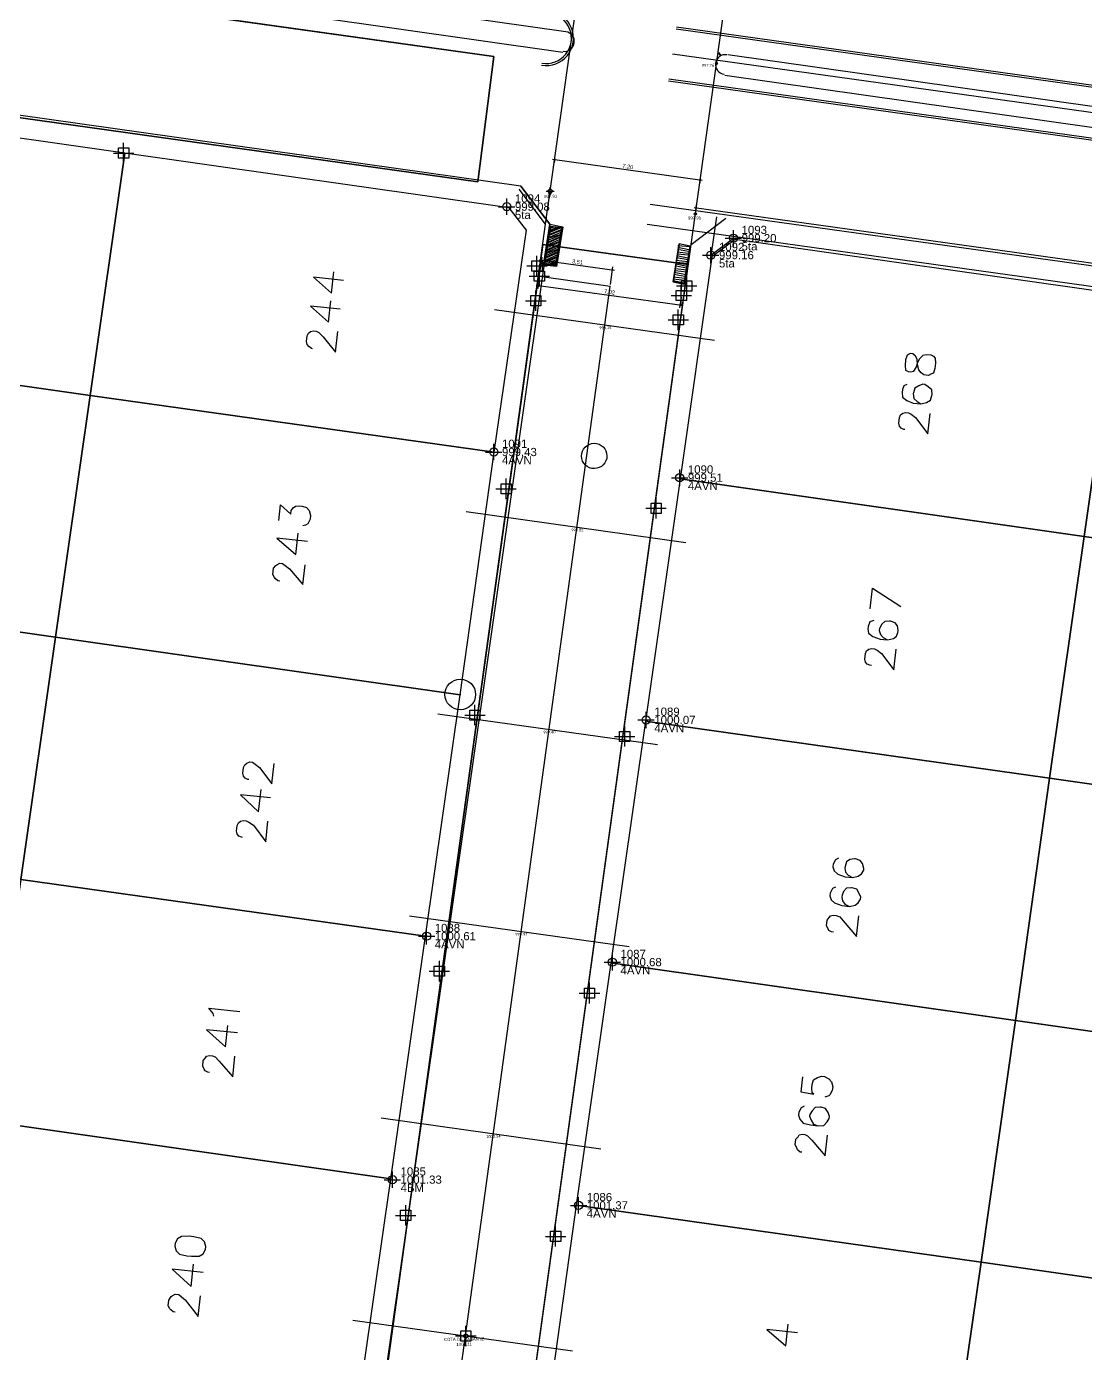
# Model space of a CAD drawing. Header units: metres. Extents: x -977055 to 805873, y -1033982 to 242021.
# Drawn here: x 978.7 to 1030.6, y 967.7 to 1032.7 of the extents above; entities that cross this region are included whole.
import ezdxf

# ---------------------------------------------------------------- set-up
doc = ezdxf.new("R2010")
doc.units = ezdxf.units.M
doc.header["$PDMODE"] = 32
doc.header["$PDSIZE"] = 1.5
for name, color, linetype in [('12-CONDICIONES EXISTENTES', 2, 'Continuous'), ('5ta avenida', 10, 'Continuous'), ('C-ANNO-MATC-TEXT', 150, 'Continuous'), ('C-ROAD-PROF-TEXT', 11, 'Continuous'), ('PUNTOS V', 4, 'Continuous'), ('V-NODE', 1, 'Continuous')]:
    doc.layers.add(name, color=color, linetype=linetype)
doc.layers.add('PDF2_area escolar', color=7, linetype='Continuous', true_color=0x989898)
doc.layers.add('PDF_Geometry', color=7, linetype='Continuous', true_color=0x797979)
doc.styles.add('CITY2', font='stylu.ttf', dxfattribs={"height": 0.2})
doc.styles.get("Standard").update_dxf_attribs({"font": 'arial.ttf'})
doc.dimstyles.new('COTAS2', dxfattribs={"dimtxt": 0.02, "dimasz": 0.1, "dimexe": 0.15, "dimexo": 0.08, "dimgap": 0.05, "dimtad": 1, "dimzin": 0, "dimdsep": 46, "dimtxsty": 'CITY2', "dimblk": 'ARCHTICK', "dimcen": 1, "dimdle": 0.1, "dimclrd": 1, "dimclre": 1, "dimclrt": 2, "dimadec": 0, "dimazin": 0, "dimtfac": 1, "dimtofl": 0, "dimtmove": 0, "dimatfit": 3, "dimldrblk": 'ARCHTICK', "dimfxl": 0.18, "dimtolj": 1, "dimtzin": 0, "dimarcsym": 0})

# ---------------------------------------------------------------- blocks, each defined once
blk = doc.blocks.new('*U2498')
at = {"color": 0, "linetype": 'ByBlock', "lineweight": -2, "transparency": 16777216}
for p, q in [((-1, 0), (1, 0)), ((0, -1), (0, 1))]:
    blk.add_line(p, q, dxfattribs=at)
blk.add_lwpolyline([(-0.5, -0.5), (-0.5, 0.5), (0.5, 0.5), (0.5, -0.5)], close=True, dxfattribs=at)
blk = doc.blocks.new('*U2813', base_point=(983.504, 1026.529, 998.561))
at = {"layer": 'V-NODE', "color": 130, "lineweight": -2, "xscale": 0.5, "yscale": 0.5, "zscale": 0.5}
blk.add_blockref('*U2498', (983.504, 1026.529, 998.561), dxfattribs=at)
blk = doc.blocks.new('base')
at = {"layer": 'PDF_Geometry', "lineweight": 25, "extrusion": (-0.000787417, 0.063364, 0.99799), "elevation": 0.026}
for points in [[(-314.355, -197.288), (-299.601, -195.681), (-292.744, -194.188), (-282.663, -192.111), (-274.476, -190.361), (-258.037, -185.154), (-248.029, -180.61), (-240.539, -177.71), (-228.643, -174.042), (-222.733, -172.714), (-217.384, -171.04), (-209.935, -169.248), (-202.16, -164.759), (-196.196, -160.284), (-195.073, -159.817), (-178.095, -157.457), (-154.298, -156.614), (-136.667, -154.611), (-124.436, -153.164), (-118.066, -151.474), (-100.79, -146.646), (-80.955, -140.967), (-73.385, -139.328), (-61.694, -135.822), (-40.504, -131.604), (-37.727, -130.872), (-17.661, -129.441), (1.311, -127.461), (21.092, -124.929), (41.006, -122.83), (47.376, -123.458), (63.592, -123.186), (81.402, -124.312), (85.639, -96.072), (88.705, -66.393), (92.811, -40.781), (97.16, -22.386), (100.596, -1.562), (102.483, 8.32), (109.691, 37.361), (117.528, 76.62), (126.217, 115.638), (131.513, 149.592), (134.682, 173.973), (136.916, 195.591), (139.956, 229.678), (141.558, 250.676), (142.614, 271.37), (143.252, 283.21), (147.066, 312.938), (152.58, 355.631), (153.554, 396.042), (150.869, 418.02), (151.777, 438.639), (150.959, 458.028), (151.777, 438.639), (150.869, 418.02), (153.554, 396.042), (152.58, 355.631), (147.066, 312.938), (143.252, 283.21), (142.614, 271.37), (141.558, 250.676), (139.956, 229.678), (136.916, 195.591), (134.682, 173.973), (131.513, 149.592), (126.217, 115.638), (117.528, 76.62), (109.691, 37.361), (102.483, 8.32), (100.596, -1.562), (97.16, -22.386), (92.811, -40.781), (88.705, -66.393), (85.639, -96.072), (81.402, -124.312), (63.592, -123.186), (47.376, -123.458), (41.006, -122.83), (21.092, -124.929), (1.311, -127.461), (-17.661, -129.441), (-37.727, -130.872), (-40.504, -131.604), (-61.694, -135.822), (-73.385, -139.328), (-80.955, -140.967), (-100.79, -146.646), (-118.066, -151.474), (-124.436, -153.164), (-136.667, -154.611), (-154.298, -156.614), (-178.095, -157.457), (-195.073, -159.817), (-196.196, -160.284), (-202.16, -164.759), (-209.935, -169.248), (-217.384, -171.04), (-222.733, -172.714), (-228.643, -174.042), (-240.539, -177.71), (-248.029, -180.61), (-258.037, -185.154), (-274.476, -190.361), (-282.663, -192.111), (-292.744, -194.188), (-299.601, -195.681), (-314.355, -197.288), (-312.178, -178.446), (-309.146, -157.898), (-306.876, -132.899), (-305.823, -118.002), (-298.643, -78.802), (-291.055, -45.077), (-282.252, -15.116), (-275.645, 10.473), (-270.319, 33.898), (-263.825, 63.164), (-258.15, 86.408), (-284.424, 123.888)], [(-81.774, -19.979), (-122.465, -13.639)], [(-120.33, -7.08), (-121.726, -5.196), (-110.823, 64.902), (-108.945, 66.252), (-70.522, 60.325), (-69.126, 58.441), (-80.029, -11.657), (-81.907, -13.007)], [(-121.726, -5.196), (-122.361, -5.073), (-122.033, -3.119), (-121.393, -3.196), (-121.726, -5.196), (-120.33, -7.08), (-81.907, -13.007), (-80.029, -11.657)], [(-130.385, -12.407), (-171.083, -6.112)], [(-121.761, -5.099), (-121.444, -3.236), (-121.992, -3.17), (-122.31, -5.033), (-121.677, -4.784)], [(-121.734, -4.87), (-122.218, -5.044)], [(-121.739, -4.916), (-122.081, -5.06)], [(-121.75, -5.008), (-121.944, -5.077)], [(-121.756, -5.053), (-121.807, -5.093)], [(-121.6, -4.145), (-122.181, -4.353)], [(-121.605, -4.19), (-122.192, -4.444)], [(-121.616, -4.282), (-122.203, -4.536)], [(-121.622, -4.327), (-122.209, -4.581)], [(-121.633, -4.419), (-122.265, -4.667)], [(-121.644, -4.51), (-122.271, -4.713)], [(-121.649, -4.556), (-122.282, -4.804)], [(-121.66, -4.647), (-122.293, -4.896)], [(-121.666, -4.693), (-122.299, -4.941)], [(-121.517, -3.459), (-122.104, -3.713)], [(-121.528, -3.55), (-122.115, -3.804)], [(-121.534, -3.596), (-122.121, -3.85)], [(-121.545, -3.687), (-122.132, -3.941)], [(-121.556, -3.779), (-122.137, -3.987)], [(-121.561, -3.825), (-122.148, -4.078)], [(-121.572, -3.916), (-122.159, -4.17)], [(-121.578, -3.962), (-122.165, -4.216)], [(-121.589, -4.053), (-122.176, -4.307)], [(-128.59, -4.044), (-128.272, -2.181), (-127.729, -2.293), (-128.047, -4.156)], [(-128.489, -3.593), (-127.94, -3.659)], [(-128.5, -3.684), (-127.951, -3.75)], [(-128.511, -3.776), (-127.968, -3.887)], [(-128.522, -3.867), (-127.979, -3.979)], [(-128.584, -3.999), (-127.99, -4.07)], [(-121.444, -3.236), (-122.077, -3.484)], [(-121.455, -3.327), (-122.088, -3.576)], [(-121.46, -3.373), (-122.093, -3.621)], [(-121.581, -3.219), (-122.066, -3.393)], [(-121.718, -3.203), (-122.06, -3.347)], [(-121.81, -3.192), (-122.003, -3.261)], [(-121.947, -3.175), (-121.998, -3.216)], [(-128.412, -2.953), (-127.869, -3.065)], [(-128.423, -3.044), (-127.88, -3.156)], [(-128.439, -3.181), (-127.891, -3.248)], [(-128.45, -3.273), (-127.902, -3.339)], [(-128.461, -3.364), (-127.918, -3.476)], [(-128.472, -3.456), (-127.929, -3.567)], [(-111.579, -2.57), (-110.117, -2.746), (-110.994, -1.945), (-111.121, -2.996)], [(-128.278, -2.227), (-127.735, -2.339)], [(-128.294, -2.364), (-127.746, -2.43)], [(-128.305, -2.456), (-127.757, -2.522)], [(-128.316, -2.547), (-127.774, -2.659)], [(-128.373, -2.633), (-127.785, -2.75)], [(-128.39, -2.77), (-127.841, -2.836)], [(-128.401, -2.861), (-127.852, -2.928)], [(-111.409, -1.153), (-109.946, -1.329), (-110.823, -0.528), (-110.95, -1.579)], [(-110.018, 0.767), (-109.972, 0.761), (-109.846, 0.653), (-109.766, 0.551), (-109.737, 0.408), (-109.77, 0.134), (-109.832, 0.002), (-109.934, -0.078), (-110.077, -0.107), (-110.214, -0.091), (-110.346, -0.029), (-110.552, 0.182), (-111.155, 0.95), (-111.276, -0.056)], [(-139.116, 2.881), (-138.968, 2.956), (-138.9, 3.133), (-138.884, 3.27), (-138.902, 3.505), (-139.114, 3.669), (-139.423, 3.799), (-139.789, 3.843), (-140.074, 3.785), (-140.273, 3.67), (-140.346, 3.447), (-140.352, 3.401), (-140.334, 3.167), (-140.167, 3.008), (-139.996, 2.894), (-139.904, 2.883), (-139.71, 2.953), (-139.511, 3.068), (-139.438, 3.291), (-139.432, 3.337), (-139.45, 3.571), (-139.617, 3.73), (-139.789, 3.843)], [(-138.989, 5.092), (-138.943, 5.086), (-138.812, 5.024), (-138.731, 4.921), (-138.702, 4.779), (-138.735, 4.505), (-138.797, 4.373), (-138.9, 4.293), (-139.042, 4.263), (-139.179, 4.28), (-139.311, 4.342), (-139.523, 4.507), (-140.121, 5.321), (-140.242, 4.315)], [(-108.263, 9.18), (-108.356, 8.403), (-108.855, 8.88), (-108.877, 8.698), (-108.985, 8.572), (-109.087, 8.491), (-109.276, 8.467), (-109.413, 8.484), (-109.636, 8.557), (-109.757, 8.711), (-109.82, 8.95), (-109.798, 9.133), (-109.679, 9.351), (-109.577, 9.431), (-109.434, 9.46)], [(-109.666, 10.23), (-108.158, 10.048), (-109.081, 10.855), (-109.207, 9.804)], [(-108.276, 12.149), (-108.184, 12.138), (-108.058, 12.03), (-108.018, 11.979), (-107.943, 11.831), (-107.982, 11.511), (-108.09, 11.385), (-108.141, 11.345), (-108.289, 11.27), (-108.426, 11.286), (-108.552, 11.394), (-108.764, 11.559), (-109.413, 12.333), (-109.529, 11.373)], [(-137.189, 13.871), (-137.31, 12.865), (-138.685, 13.773)], [(-137.352, 14.447), (-137.158, 14.516), (-137.085, 14.739), (-137.068, 14.876), (-137.092, 15.065), (-137.304, 15.229), (-137.658, 15.365), (-138.024, 15.409), (-138.309, 15.35), (-138.463, 15.23), (-138.531, 15.053), (-138.542, 14.961), (-138.524, 14.727), (-138.403, 14.573), (-138.18, 14.5), (-138.134, 14.495), (-137.9, 14.513), (-137.747, 14.633), (-137.628, 14.851), (-137.617, 14.942), (-137.686, 15.136), (-137.807, 15.29), (-138.024, 15.409)], [(-137.225, 16.657), (-137.133, 16.646), (-137.002, 16.584), (-136.921, 16.482), (-136.892, 16.339), (-136.925, 16.065), (-136.987, 15.933), (-137.09, 15.853), (-137.232, 15.823), (-137.369, 15.84), (-137.501, 15.902), (-137.713, 16.067), (-138.311, 16.881), (-138.432, 15.875)], [(-106.64, 21.876), (-106.594, 21.87), (-106.463, 21.808), (-106.382, 21.706), (-106.353, 21.563), (-106.386, 21.289), (-106.449, 21.157), (-106.551, 21.077), (-106.699, 21.002), (-106.836, 21.018), (-106.962, 21.126), (-107.174, 21.291), (-107.772, 22.105), (-107.893, 21.099)], [(-107.689, 22.79), (-106.227, 22.614), (-107.098, 23.461), (-107.231, 22.364)], [(-106.299, 24.71), (-106.253, 24.704), (-106.121, 24.642), (-106.041, 24.539), (-106.012, 24.397), (-106.045, 24.123), (-106.107, 23.991), (-106.21, 23.91), (-106.352, 23.881), (-106.489, 23.898), (-106.621, 23.96), (-106.833, 24.125), (-107.43, 24.939), (-107.552, 23.933)], [(-135.485, 26.093), (-135.337, 26.168), (-135.218, 26.385), (-135.201, 26.522), (-135.271, 26.716), (-135.437, 26.875), (-135.792, 27.011), (-136.157, 27.055), (-136.443, 26.996), (-136.596, 26.876), (-136.71, 26.704), (-136.721, 26.613), (-136.657, 26.373), (-136.536, 26.219), (-136.313, 26.146), (-136.267, 26.141), (-136.033, 26.159), (-135.88, 26.279), (-135.807, 26.503), (-135.796, 26.594), (-135.819, 26.782), (-135.94, 26.936), (-136.157, 27.055)], [(-135.314, 27.51), (-135.166, 27.585), (-135.047, 27.802), (-135.031, 27.939), (-135.1, 28.133), (-135.266, 28.292), (-135.621, 28.428), (-135.987, 28.472), (-136.272, 28.413), (-136.426, 28.293), (-136.539, 28.121), (-136.55, 28.03), (-136.481, 27.836), (-136.365, 27.636), (-136.142, 27.563), (-136.097, 27.558), (-135.863, 27.576), (-135.704, 27.742), (-135.636, 27.919), (-135.625, 28.011), (-135.648, 28.199), (-135.769, 28.353), (-135.987, 28.472)], [(-135.187, 29.72), (-135.096, 29.709), (-134.964, 29.647), (-134.929, 29.55), (-134.854, 29.402), (-134.887, 29.128), (-134.995, 29.002), (-135.052, 28.916), (-135.195, 28.886), (-135.332, 28.903), (-135.509, 28.971), (-135.67, 29.176), (-136.319, 29.949), (-136.44, 28.944)], [(-104.779, 33.476), (-104.75, 33.333), (-104.549, 33.077), (-106.057, 33.259)], [(-105.93, 34.31), (-104.422, 34.129), (-105.34, 34.981), (-105.466, 33.93)], [(-104.54, 36.229), (-104.448, 36.218), (-104.317, 36.156), (-104.282, 36.059), (-104.207, 35.911), (-104.24, 35.637), (-104.348, 35.511), (-104.405, 35.425), (-104.548, 35.396), (-104.685, 35.412), (-104.816, 35.474), (-105.023, 35.685), (-105.672, 36.459), (-105.793, 35.453)], [(-133.591, 36.808), (-133.503, 37.54), (-134.137, 37.662), (-134.052, 37.606), (-134.033, 37.372), (-134.055, 37.189), (-134.129, 36.966), (-134.328, 36.851), (-134.522, 36.781), (-134.659, 36.798), (-134.876, 36.917), (-134.997, 37.07), (-135.061, 37.31), (-135.039, 37.493), (-134.92, 37.71), (-134.869, 37.75), (-134.675, 37.82)], [(-133.649, 38.253), (-133.501, 38.328), (-133.382, 38.545), (-133.365, 38.682), (-133.435, 38.876), (-133.596, 39.081), (-133.956, 39.171), (-134.321, 39.215), (-134.601, 39.202), (-134.76, 39.036), (-134.874, 38.864), (-134.885, 38.773), (-134.815, 38.579), (-134.7, 38.379), (-134.477, 38.306), (-134.431, 38.301), (-134.197, 38.319), (-134.038, 38.485), (-133.925, 38.657), (-133.914, 38.748), (-133.983, 38.942), (-134.098, 39.141), (-134.321, 39.215)], [(-133.516, 40.509), (-133.425, 40.498), (-133.299, 40.39), (-133.264, 40.293), (-133.189, 40.145), (-133.222, 39.871), (-133.33, 39.744), (-133.387, 39.659), (-133.529, 39.629), (-133.667, 39.646), (-133.798, 39.708), (-134.005, 39.918), (-134.653, 40.692), (-134.775, 39.687)], [(-104.098, 46.053), (-102.59, 45.872), (-103.507, 46.724), (-103.64, 45.627)], [(-102.708, 47.972), (-102.616, 47.961), (-102.49, 47.854), (-102.45, 47.802), (-102.375, 47.654), (-102.408, 47.38), (-102.522, 47.208), (-102.573, 47.168), (-102.721, 47.093), (-102.904, 47.115), (-103.03, 47.223), (-103.196, 47.382), (-103.839, 48.202), (-103.961, 47.196)], [(-133.19, 49.373), (-131.682, 49.191), (-132.605, 49.998), (-132.732, 48.947)]]:
    blk.add_lwpolyline(points, dxfattribs=at)
for points in [[(-158.259, -127.526), (-188.122, -122.908), (-189.472, -121.03), (-173.08, -15.378), (-171.202, -14.027), (-132.739, -20.006), (-131.388, -21.885), (-147.503, -125.622), (-149.221, -127.178)], [(-99.092, 2.928), (-100.941, -8.952), (-82.187, -11.861), (-81.02, -11.028), (-79.338, -0.148)], [(-118.852, 5.958), (-120.58, -4.917), (-119.741, -6.038), (-100.941, -8.952), (-99.092, 2.928)], [(-121.992, -3.17), (-121.444, -3.236), (-121.761, -5.099), (-122.31, -5.033)], [(-147.71, 10.455), (-149.558, -1.425), (-130.804, -4.334), (-129.637, -3.501), (-127.955, 7.379)], [(-127.729, -2.293), (-128.272, -2.181), (-128.59, -4.044), (-128.047, -4.156)], [(-167.464, 13.53), (-169.192, 2.656), (-168.358, 1.489), (-149.558, -1.425), (-147.71, 10.455)], [(-97.249, 14.762), (-99.092, 2.928), (-79.338, -0.148), (-77.495, 11.687)], [(-139.043, 1.945), (-139.062, 2.179), (-139.193, 2.241), (-139.33, 2.258), (-139.473, 2.229), (-139.586, 2.057), (-139.665, 1.788), (-139.779, 1.616), (-139.938, 1.45), (-140.08, 1.421), (-140.309, 1.448), (-140.441, 1.51), (-140.521, 1.613), (-140.539, 1.847), (-140.506, 2.121), (-140.433, 2.344), (-140.336, 2.379), (-140.188, 2.454), (-139.959, 2.426), (-139.833, 2.318), (-139.713, 2.165), (-139.649, 1.925), (-139.636, 1.645), (-139.561, 1.497), (-139.435, 1.389), (-139.298, 1.373), (-139.15, 1.448), (-139.076, 1.671)], [(-117.049, 17.843), (-118.852, 5.958), (-99.092, 2.928), (-97.249, 14.762)], [(-145.867, 22.289), (-147.71, 10.455), (-127.955, 7.379), (-126.107, 19.259)], [(-165.667, 25.37), (-167.464, 13.53), (-147.71, 10.455), (-145.867, 22.289)], [(-95.401, 26.643), (-97.249, 14.762), (-77.495, 11.687), (-75.646, 23.567)], [(-115.206, 29.678), (-117.049, 17.843), (-97.249, 14.762), (-95.401, 26.643)], [(-144.064, 34.175), (-145.867, 22.289), (-126.107, 19.259), (-124.263, 31.094)], [(-163.818, 37.25), (-165.667, 25.37), (-145.867, 22.289), (-144.064, 34.175)], [(-113.358, 41.558), (-115.206, 29.678), (-95.401, 26.643), (-93.603, 38.482)], [(-142.221, 46.009), (-144.064, 34.175), (-124.263, 31.094), (-122.415, 42.974)], [(-161.975, 49.085), (-163.818, 37.25), (-144.064, 34.175), (-142.221, 46.009)], [(-111.514, 53.392), (-113.358, 41.558), (-93.603, 38.482), (-91.755, 50.362)], [(-140.372, 57.889), (-142.221, 46.009), (-122.415, 42.974), (-120.617, 54.814)], [(-102.728, 44.729), (-102.791, 44.968), (-102.958, 45.128), (-103.318, 45.217), (-103.546, 45.245), (-103.918, 45.243), (-104.117, 45.128), (-104.236, 44.911), (-104.252, 44.773), (-104.189, 44.534), (-104.022, 44.375), (-103.662, 44.285), (-103.434, 44.257), (-103.062, 44.259), (-102.863, 44.374), (-102.744, 44.592)], [(-160.126, 60.965), (-161.975, 49.085), (-142.221, 46.009), (-140.372, 57.889)]]:
    blk.add_lwpolyline(points, close=True, dxfattribs=at)
for points in [[(-122.477, -13.684, 0.999988), (-122.632, -14.639), (-81.935, -20.933)], [(-171.095, -6.158, 0.999988), (-171.25, -7.112), (-130.552, -13.407)]]:
    blk.add_lwpolyline(points, format="xyb", dxfattribs=at)
at = {"layer": 'PDF_Geometry', "color": 1, "lineweight": 40, "extrusion": (-0.000787417, 0.063364, 0.99799), "elevation": 0.026}
blk.add_lwpolyline([(-130.221, -13.354), (-130.101, -13.507)], dxfattribs=at)
blk = doc.blocks.new('*U4239')
at = {"color": 0, "linetype": 'ByBlock', "lineweight": -2, "transparency": 16777216}
for p, q in [((-1, 0), (1, 0)), ((0, -1), (0, 1))]:
    blk.add_line(p, q, dxfattribs=at)
blk.add_lwpolyline([(-0.5, -0.5), (-0.5, 0.5), (0.5, 0.5), (0.5, -0.5)], close=True, dxfattribs=at)
blk = doc.blocks.new('_ArchTick')
at = {"color": 0, "linetype": 'ByBlock', "const_width": 0.15}
blk.add_lwpolyline([(-0.5, -0.5), (0.5, 0.5)], dxfattribs=at)
blk = doc.blocks.new('*D4543')
at = {"layer": '12-CONDICIONES EXISTENTES', "color": 1, "lineweight": -2, "transparency": 16777216}
blk.add_line((1003.714, 1020.051), (1010.866, 1019.078), dxfattribs=at)
at = {"layer": '12-CONDICIONES EXISTENTES', "color": 1, "linetype": 'Continuous', "lineweight": -2, "transparency": 16777216}
for p, q in [((1003.864, 1020.416), (1003.793, 1019.889)), ((1010.818, 1019.47), (1010.747, 1018.943))]:
    blk.add_line(p, q, dxfattribs=at)
at = {"layer": 'Defpoints', "color": 0, "transparency": 16777216}
for p in [(1003.875, 1020.495, 998.429), (1010.829, 1019.549, 998.432), (1010.767, 1019.092)]:
    blk.add_point(p, dxfattribs=at)
at = {"layer": '12-CONDICIONES EXISTENTES', "color": 1, "lineweight": -2, "transparency": 16777216, "xscale": 0.1, "yscale": 0.1, "zscale": 0.1}
for p, rotation in [((1003.813, 1020.038), 172.2532185186701), ((1010.767, 1019.092), 352.2532185186701)]:
    blk.add_blockref('_ArchTick', p, dxfattribs=dict(at, rotation=rotation))
at = {"layer": '12-CONDICIONES EXISTENTES', "color": 2, "transparency": 16777216, "insert": (1007.311, 1019.721), "char_height": 0.2, "attachment_point": 5, "rotation": 352.25322, "style": 'CITY2'}
blk.add_mtext('\\A1;7.02', dxfattribs=at)
blk = doc.blocks.new('*D4544')
at = {"layer": '12-CONDICIONES EXISTENTES', "color": 1, "linetype": 'Continuous', "lineweight": -2, "transparency": 16777216}
for p, q in [((1003.886, 1020.574), (1004.005, 1021.43)), ((1007.363, 1020.093), (1007.481, 1020.949))]:
    blk.add_line(p, q, dxfattribs=at)
at = {"layer": '12-CONDICIONES EXISTENTES', "color": 1, "lineweight": -2, "transparency": 16777216}
blk.add_line((1003.885, 1021.295), (1007.56, 1020.786), dxfattribs=at)
at = {"layer": 'Defpoints', "color": 0, "transparency": 16777216}
for p in [(1007.461, 1020.8), (1003.875, 1020.495), (1007.352, 1020.014)]:
    blk.add_point(p, dxfattribs=at)
at = {"layer": '12-CONDICIONES EXISTENTES', "color": 1, "lineweight": -2, "transparency": 16777216, "xscale": 0.1, "yscale": 0.1, "zscale": 0.1}
for p, rotation in [((1003.984, 1021.282), 172.1161697057077), ((1007.461, 1020.8), 352.1161697057076)]:
    blk.add_blockref('_ArchTick', p, dxfattribs=dict(at, rotation=rotation))
at = {"layer": '12-CONDICIONES EXISTENTES', "color": 2, "transparency": 16777216, "insert": (1005.744, 1021.194), "char_height": 0.2, "attachment_point": 5, "rotation": 352.11617, "style": 'CITY2'}
blk.add_mtext('\\A1;3.51', dxfattribs=at)
blk = doc.blocks.new('*U4553')
at = {"color": 0, "linetype": 'ByBlock', "lineweight": -2, "transparency": 16777216}
for p, q in [((-1, 0), (1, 0)), ((0, -1), (0, 1))]:
    blk.add_line(p, q, dxfattribs=at)
blk.add_circle((0, 0), 0.5, dxfattribs=at)
blk = doc.blocks.new('*U4628', base_point=(1004.405, 1024.659, 997.91))
at = {"layer": 'V-NODE', "lineweight": -2, "xscale": 0.2, "yscale": 0.2, "zscale": 0.2}
blk.add_blockref('*U4553', (1004.405, 1024.659, 997.91), dxfattribs=at)
blk = doc.blocks.new('*D4764')
at = {"layer": '12-CONDICIONES EXISTENTES', "color": 1, "linetype": 'Continuous', "lineweight": -2, "transparency": 16777216}
for p, q in [((1011.54, 1023.698), (1011.582, 1023.995)), ((1053.21, 1017.869), (1053.252, 1018.166))]:
    blk.add_line(p, q, dxfattribs=at)
at = {"layer": '12-CONDICIONES EXISTENTES', "color": 1, "lineweight": -2, "transparency": 16777216}
blk.add_line((1011.462, 1023.86), (1053.33, 1018.003), dxfattribs=at)
at = {"layer": 'Defpoints', "color": 0, "transparency": 16777216}
for p in [(1011.529, 1023.618, 998.561), (1053.199, 1017.789, 998.561), (1053.231, 1018.017)]:
    blk.add_point(p, dxfattribs=at)
at = {"layer": '12-CONDICIONES EXISTENTES', "color": 1, "lineweight": -2, "transparency": 16777216, "xscale": 0.1, "yscale": 0.1, "zscale": 0.1}
for p, rotation in [((1011.561, 1023.846), 172.036866956251), ((1053.231, 1018.017), 352.036866956251)]:
    blk.add_blockref('_ArchTick', p, dxfattribs=dict(at, rotation=rotation))
at = {"layer": '12-CONDICIONES EXISTENTES', "color": 2, "transparency": 16777216, "insert": (1032.418, 1021.085), "char_height": 0.2, "attachment_point": 5, "rotation": 352.03687, "style": 'CITY2'}
blk.add_mtext('\\A1;42.08', dxfattribs=at)
blk = doc.blocks.new('*D4765')
at = {"layer": '12-CONDICIONES EXISTENTES', "color": 1, "lineweight": -2, "transparency": 16777216}
blk.add_line((1004.524, 1026.225), (1011.852, 1025.194), dxfattribs=at)
at = {"layer": '12-CONDICIONES EXISTENTES', "color": 1, "linetype": 'Continuous', "lineweight": -2, "transparency": 16777216}
for p, q in [((1004.629, 1026.252), (1004.602, 1026.062)), ((1011.759, 1025.249), (1011.732, 1025.059))]:
    blk.add_line(p, q, dxfattribs=at)
at = {"layer": 'Defpoints', "color": 0, "transparency": 16777216}
for p in [(1004.64, 1026.331, 2001.659), (1011.77, 1025.328, 2001.659), (1011.753, 1025.208)]:
    blk.add_point(p, dxfattribs=at)
at = {"layer": '12-CONDICIONES EXISTENTES', "color": 1, "lineweight": -2, "transparency": 16777216, "xscale": 0.1, "yscale": 0.1, "zscale": 0.1}
for p, rotation in [((1004.623, 1026.211), 171.9945634018648), ((1011.753, 1025.208), 351.9945634018648)]:
    blk.add_blockref('_ArchTick', p, dxfattribs=dict(at, rotation=rotation))
at = {"layer": '12-CONDICIONES EXISTENTES', "color": 2, "transparency": 16777216, "insert": (1008.21, 1025.866), "char_height": 0.2, "attachment_point": 5, "rotation": 351.99456, "style": 'CITY2'}
blk.add_mtext('\\A1;7.20', dxfattribs=at)

msp = doc.modelspace()

# ---------------------------------------------------------------- linework, layer by layer
at = {"color": 6, "elevation": 998.163}
msp.add_lwpolyline([(905.327, 1038.372), (955.01601, 1031.45227), (964.566, 1030.192), (1000.86542, 1025.11014), (1001.6411, 1031.262), (963.77008, 1036.55958)], dxfattribs=at)
for points, elevation in [([(964.566, 1030.192), (965.42436, 1036.32817), (1001.6411, 1031.262), (1000.86542, 1025.11014), (964.566, 1030.192)], 998.163), ([(1004.04182, 1022.05356), (1011.17376, 1021.06597)], 998.412)]:
    msp.add_lwpolyline(points, dxfattribs=dict(elevation=elevation))
at = {"color": 6}
msp.add_lwpolyline([(994.7262, 954.78008), (1001.85815, 953.79249), (1011.17376, 1021.06597), (1004.04182, 1022.05356), (994.7262, 954.78008)], dxfattribs=at)
at = {"layer": '12-CONDICIONES EXISTENTES', "color": 5}
for p, q in [((1010.58106, 1032.61656, 998.561), (1053.18317, 1026.65717, 998.561)), ((1010.59579, 1032.71547, 998.561), (1053.19703, 1026.75621, 998.561)), ((1010.39835, 1031.39004, 998.561), (1054.33847, 1025.24349, 998.561)), ((1010.20091, 1030.06461, 998.561), (1052.82575, 1024.10205, 998.561)), ((1010.21564, 1030.16353, 998.561), (1052.8396, 1024.20108, 998.561)), ((1009.30211, 1024.03095, 998.561), (1051.689, 1018.10167, 998.561)), ((1009.30299, 1024.03083, 998.561), (1051.689, 1018.10167, 998.561)), ((1009.16445, 1023.04047, 998.561), (1052.42839, 1016.9885, 998.561))]:
    msp.add_line(p, q, dxfattribs=at)
at = {"layer": '12-CONDICIONES EXISTENTES', "color": 1}
for points, elevation in [([(1001.65424, 952.31996), (1011.39039, 1022.63033), (1013.88081, 1040.33846), (1028.25455, 1143.7276)], 2001.659), ([(994.52229, 953.30755), (1004.25949, 1023.62549), (1006.75019, 1041.33554), (1020.87063, 1142.90279)], 2001.659), ([(1004.17958, 1023.04841), (1002.8933, 1024.75373)], 1998.199), ([(1011.30968, 1022.04752), (1013.01864, 1023.3327)], 1998.199), ([(1012.276, 1021.523), (1013.385, 1022.357)], 1998.199), ([(998.08827, 952.81376), (1007.35182, 1020.01355)], 2001.659), ([(1001.67879, 1018.86538), (1012.44999, 1017.35371)], 996.877), ([(1000.28897, 1008.96243), (1011.06018, 1007.45076)], 996.877), ([(998.89916, 999.05948), (1009.67036, 997.54781)], 996.877), ([(997.50934, 989.15653), (1008.28054, 987.64486)], 996.877), ([(996.11952, 979.25358), (1006.89072, 977.74191)], 996.877), ([(994.7297, 969.35063), (1005.50091, 967.83896)], 996.877)]:
    msp.add_lwpolyline(points, dxfattribs=dict(at, elevation=elevation))
msp.add_lwpolyline([(1003.875, 1020.495), (1007.35182, 1020.01355)], dxfattribs=at)
for centre, radius in [((1012.55492, 1030.91069, 2001.659), 0.05), ((1004.38865, 1024.54387, 996.877), 0.05), ((1011.51877, 1023.5432, 2001.659), 0.05), ((1000.27051, 968.57301, 996.877), 0.1)]:
    msp.add_circle(centre, radius, dxfattribs=at)
for radius in [1.34, 1.24]:
    msp.add_arc((1004.20672, 1032.15406, 998.561), radius, 260.611204, 82.0882449, dxfattribs=at)
at = {"layer": '5ta avenida', "color": 0, "linetype": 'ByBlock', "lineweight": -2, "transparency": 16777216}
for p, q in [((1002.278, 1023.497, 1998.119), (1002.278, 1024.297, 1998.119)), ((1001.878, 1023.897, 1998.119), (1002.678, 1023.897, 1998.119)), ((1013.385, 1021.957, 1998.233), (1013.385, 1022.757, 1998.233)), ((1012.985, 1022.357, 1998.233), (1013.785, 1022.357, 1998.233)), ((1011.876, 1021.523, 1998.199), (1012.676, 1021.523, 1998.199)), ((1012.276, 1021.123, 1998.199), (1012.276, 1021.923, 1998.199)), ((1001.643, 1011.478, 1998.464), (1001.643, 1012.278, 1998.464)), ((1001.243, 1011.878, 1998.464), (1002.043, 1011.878, 1998.464)), ((1010.753, 1010.22, 1998.546), (1010.753, 1011.02, 1998.546)), ((1010.353, 1010.62, 1998.546), (1011.153, 1010.62, 1998.546)), ((1008.708, 998.753, 1999.105), (1009.508, 998.753, 1999.105)), ((1009.108, 998.353, 1999.105), (1009.108, 999.153, 1999.105)), ((998.349, 987.757, 1999.647), (998.349, 988.557, 1999.647)), ((997.949, 988.157, 1999.647), (998.749, 988.157, 1999.647)), ((1007.052, 986.885, 1999.718), (1007.852, 986.885, 1999.718)), ((1007.452, 986.485, 1999.718), (1007.452, 987.285, 1999.718)), ((996.675, 975.828, 2000.367), (996.675, 976.628, 2000.367)), ((996.275, 976.228, 2000.367), (997.075, 976.228, 2000.367)), ((1005.797, 974.57, 2000.404), (1005.797, 975.37, 2000.404)), ((1005.397, 974.97, 2000.404), (1006.197, 974.97, 2000.404))]:
    msp.add_line(p, q, dxfattribs=at)
for centre in [(1002.278, 1023.897, 1998.119), (1013.385, 1022.357, 1998.233), (1012.276, 1021.523, 1998.199), (1001.643, 1011.878, 1998.464), (1010.753, 1010.62, 1998.546), (1009.108, 998.753, 1999.105), (998.349, 988.157, 1999.647), (1007.452, 986.885, 1999.718), (996.675, 976.228, 2000.367), (1005.797, 974.97, 2000.404)]:
    msp.add_circle(centre, 0.2, dxfattribs=at)
at = {"layer": 'PDF_Geometry', "lineweight": 25, "extrusion": (-0.000787417, 0.063364, 0.99799)}
msp.add_circle((-1019.05812, -933.75841, 1060.76006), 0.6215, dxfattribs=at)
msp.add_arc((-1025.72256, -952.89497, 1060.76006), 0.48341, 261.1801031, 81.1787009, dxfattribs=at)
at = {"layer": 'PUNTOS V', "color": 1, "elevation": 999.179}
msp.add_lwpolyline([(1012.298, 1021.489), (1012.56567, 1023.39627)], dxfattribs=at)
at = {"layer": 'PUNTOS V', "color": 2}
msp.add_point((1000, 1000, 1000), dxfattribs=at)

# ---------------------------------------------------------------- block references
at = {"layer": 'C-ANNO-MATC-TEXT', "lineweight": -2, "xscale": 0.5, "yscale": 0.5, "zscale": 0.5}
for p in [(1003.756, 1020.996, 998.172), (1003.875, 1020.495, 998.429), (1010.829, 1019.549, 998.432), (1011.096, 1020.014, 998.324), (1003.704, 1019.293, 998.431), (1010.68, 1018.357, 998.417), (1002.246, 1010.076, 998.801), (1009.596, 1009.122, 998.797), (1000.716, 998.989, 999.584), (1008.057, 997.944, 999.515), (998.974, 986.445, 1000.316), (1006.331, 985.368, 1000.321), (997.327, 974.477, 1001.063), (1004.67, 973.451, 1001.079), (1000.271, 968.573, 1001.108)]:
    msp.add_blockref('*U4239', p, dxfattribs=at)
at = {"layer": 'PDF2_area escolar'}
msp.add_blockref('base', (882.736, 1016.336, 999.038), dxfattribs=at)
at = {"layer": 'V-NODE'}
for name, p in [('*U2813', (983.504, 1026.529, 998.561)), ('*U4628', (1004.405, 1024.659, 997.908))]:
    msp.add_blockref(name, p, dxfattribs=at)

# ---------------------------------------------------------------- texts
at = {"layer": '5ta avenida', "linetype": 'ByBlock', "char_height": 0.4}
for s, insert, attachment_point in [('{\\C2;999.08}', (1002.678, 1023.897, 1998.119), 4), ('{\\C2;1094}', (1002.678, 1024.097, 1998.119), 7), ('{\\C2;5ta}', (1002.678, 1023.697, 1998.119), 1), ('{\\C2;1093}', (1013.785, 1022.557, 1998.233), 7), ('{\\C2;1092}', (1012.676, 1021.723, 1998.199), 7), ('{\\C2;5ta}', (1013.785, 1022.157, 1998.233), 1), ('{\\C2;999.20}', (1013.785, 1022.357, 1998.233), 4), ('{\\C2;999.16}', (1012.676, 1021.523, 1998.199), 4), ('{\\C2;5ta}', (1012.676, 1021.323, 1998.199), 1), ('{\\C2;1091}', (1002.043, 1012.078, 1998.464), 7), ('{\\C2;4AVN}', (1002.043, 1011.678, 1998.464), 1), ('{\\C2;999.43}', (1002.043, 1011.878, 1998.464), 4), ('{\\C2;1090}', (1011.153, 1010.82, 1998.546), 7), ('{\\C2;4AVN}', (1011.153, 1010.42, 1998.546), 1), ('{\\C2;999.51}', (1011.153, 1010.62, 1998.546), 4), ('{\\C2;1089}', (1009.508, 998.953, 1999.105), 7), ('{\\C2;1000.07}', (1009.508, 998.753, 1999.105), 4), ('{\\C2;4AVN}', (1009.508, 998.553, 1999.105), 1), ('{\\C2;1088}', (998.749, 988.357, 1999.647), 7), ('{\\C2;1000.61}', (998.749, 988.157, 1999.647), 4), ('{\\C2;4AVN}', (998.749, 987.957, 1999.647), 1), ('{\\C2;1087}', (1007.852, 987.085, 1999.718), 7), ('{\\C2;1000.68}', (1007.852, 986.885, 1999.718), 4), ('{\\C2;4AVN}', (1007.852, 986.685, 1999.718), 1), ('{\\C2;1085}', (997.075, 976.428, 2000.367), 7), ('4BM', (997.075, 976.028, 2000.367), 1), ('{\\C2;1001.33}', (997.075, 976.228, 2000.367), 4), ('{\\C2;1086}', (1006.197, 975.17, 2000.404), 7), ('{\\C2;1001.37}', (1006.197, 974.97, 2000.404), 4), ('{\\C2;4AVN}', (1006.197, 974.77, 2000.404), 1)]:
    msp.add_mtext(s, dxfattribs=dict(at, insert=insert, attachment_point=attachment_point))
at = {"layer": 'C-ROAD-PROF-TEXT', "color": 11, "linetype": 'Continuous', "lineweight": -3, "char_height": 0.15, "attachment_point": 8, "rotation": 0.5711077}
for s, insert in [('{\\fCalibri|b0|i0|c0|p34;\\H0.91667x;\\C256;997.76}', (1012.1379, 1030.75122, 1995.06572)), ('{\\C2;997.91}', (1004.42827, 1024.32915, 996.877)), ('{\\C2;997.91}', (1011.48081, 1023.27331, 2001.659)), ('{\\fCalibri|b0|i0|c0|p34;\\H0.91667x;\\C256;998.25}', (1007.10898, 1017.89645, 3004.296)), ('{\\fCalibri|b0|i0|c0|p34;\\H0.91667x;\\C256;998.82}', (1005.73733, 1007.99095, 3004.296)), ('{\\fCalibri|b0|i0|c0|p34;\\H0.91667x;\\C256;999.40}', (1004.36568, 998.08545, 3004.296)), ('{\\fCalibri|b0|i0|c0|p34;\\H0.91667x;\\C256;999.97}', (1002.99403, 988.17995, 3004.296)), ('{\\fCalibri|b0|i0|c0|p34;\\H0.91667x;\\C256;1000.54}', (1001.62237, 978.27445, 3004.296)), ('{\\C2;COTA DE RASANTE \\P1001,11}', (1000.18972, 968.05881))]:
    msp.add_mtext(s, dxfattribs=dict(at, insert=insert))

# ---------------------------------------------------------------- dimensions: what is measured, and where the dimension line sits
at = {"layer": '12-CONDICIONES EXISTENTES', "color": 1}
for p1, p2, distance, picture, middle in [((1004.63996, 1026.33085, 2001.659), (1011.7698, 1025.32813, 2001.659), -0.12127, '*D4765', (1008.20998, 1025.86576)), ((1011.52935, 1023.61842, 998.561), (1053.1992, 1017.78944, 998.561), 0.2299, '*D4764', (1032.41762, 1021.08531)), ((1003.875, 1020.495), (1007.35182, 1020.01355), 0.79413, '*D4544', (1005.74351, 1021.19376)), ((1003.875, 1020.495, 998.429), (1010.829, 1019.549, 998.432), -0.46129, '*D4543', (1007.31111, 1019.72139))]:
    dim = msp.add_aligned_dim(p1=p1, p2=p2, distance=distance, dimstyle='COTAS2', dxfattribs=at)
    dim.commit()
    dim.dimension.update_dxf_attribs({"geometry": picture, "text_midpoint": middle})

doc.saveas('drawing.dxf')
